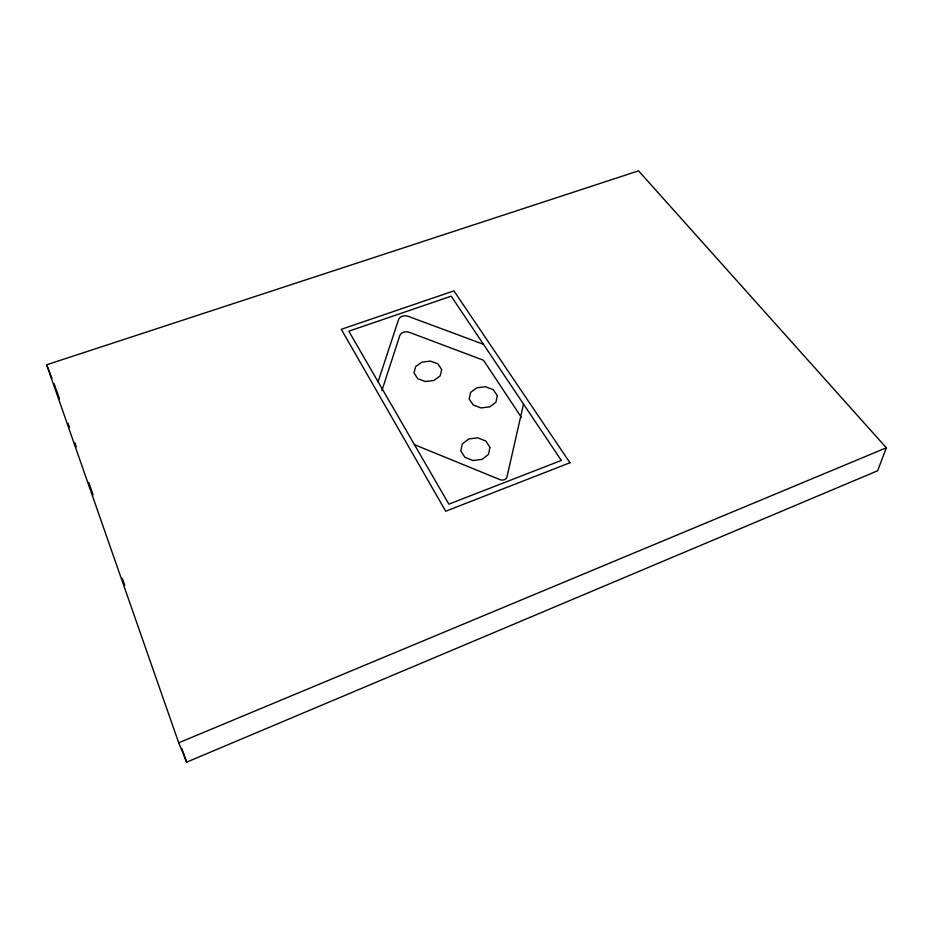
<?xml version="1.0" encoding="UTF-8"?>
<svg xmlns="http://www.w3.org/2000/svg" width="933" height="933" viewBox="0 0 933 933"><rect width="100%" height="100%" fill="white"/><g stroke="black" fill="none" stroke-linecap="round" stroke-linejoin="round"><path stroke-width="1.4" d="M489.86 447.688L488.53 454.324L482.046 459.398L472.984 460.529L464.844 457.263L460.785 450.907L462.325 443.91L468.798 438.93L477.731 437.834L485.801 441.006L489.93 447.292M497.242 395.93L495.994 402.123L489.755 406.87L480.996 407.931L473.124 404.899L469.171 398.962L470.617 392.431L476.845 387.778L485.475 386.74L493.289 389.702L497.312 395.557M523.53 404.071L506.957 477.008A4.793 3.802 1.1 0 1 500.065 479.667L414.462 444.679M441.612 369.935L440.154 375.906L433.868 380.477L425.261 381.515L417.657 378.6L414.007 372.885L415.651 366.587L421.926 362.109L430.428 361.094L437.974 363.94L441.694 369.585M381.877 390.67L399.825 335.495A6.368 4.583 -3.9 0 1 409.144 332.265L483.527 360.266L521.442 417.471M378.063 381.76L398.601 319.506A6.449 4.595 -3.8 0 1 408.048 316.264L483.457 344.3M886.35 447.782L877.638 470.757L186.658 762.156L178.704 742.808L46.65 364.78L638.545 170.844L886.35 447.782L178.704 742.808M46.65 364.78L51.933 378.308M54.056 383.731L55.642 387.79M56.12 389.154L59.479 398.764M68.121 423.442L69.555 427.559M74.838 442.639L76.273 446.755M88.752 482.408L93.067 494.747M122.351 578.402L124.742 585.259M181.853 748.441L186.658 762.156M569.97 462.756L445.682 511.226L341.291 329.302L453.928 290.886L569.97 462.756M561.316 460.447L448.866 504.147L348.814 331.192L451.199 296.181L561.316 460.447"/></g></svg>
